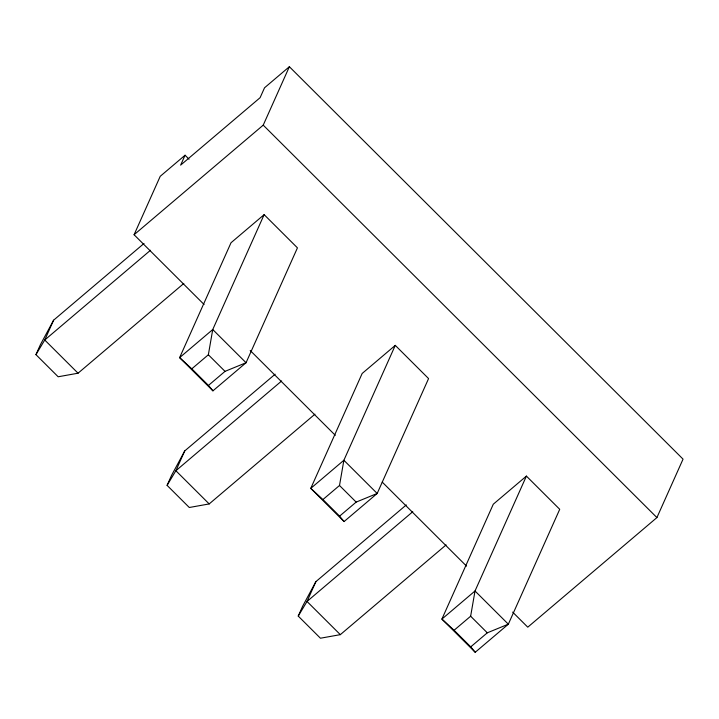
<?xml version="1.0" encoding="UTF-8"?>
<svg xmlns="http://www.w3.org/2000/svg" width="719" height="719" viewBox="0 0 719 719"><rect width="100%" height="100%" fill="white"/><g stroke="black" fill="none" stroke-linecap="round" stroke-linejoin="round"><path stroke-width="1.08" d="M191.802 368.82L208.456 385.42L225.011 371.363L246.051 362.736L212.743 329.536L179.624 357.64L191.802 368.82L208.357 354.764L212.743 329.536L264.134 214.648L297.441 247.857L246.051 362.736L212.932 390.839L179.624 357.64L231.015 242.752L264.134 214.648M322.939 499.543L339.593 516.143L356.157 502.096L377.187 493.468L343.88 460.259L310.77 488.363L322.939 499.543L339.503 485.487L343.88 460.259L395.27 345.372L428.578 378.58L377.187 493.468L344.077 521.563L310.77 488.363L362.16 373.476L395.27 345.372M454.084 630.266L470.738 646.866L487.293 632.819L508.333 624.191L475.016 590.982L441.906 619.086L454.084 630.266L470.639 616.219L475.016 590.982L526.407 476.095L559.724 509.304L508.333 624.191L475.214 652.286L441.906 619.086L493.297 504.199L526.407 476.095M183.812 283.457L78.047 373.206L58.158 376.774L35.95 354.638L40.381 344.734L53.601 320.198L144.007 243.471M53.601 320.198L44.74 340.006L35.95 354.638M204.079 304.505L134.085 234.736L160.229 176.308L185.062 155.232L189.034 159.196M185.062 155.232L180.631 165.136L260.098 97.694L264.529 87.79L289.371 66.714L683.05 459.144L656.914 517.581L527.773 627.175L512.656 612.112M134.085 234.736L263.226 125.142L289.371 66.714M314.949 414.18L209.193 503.929L189.295 507.497L167.087 485.361L171.517 475.457L184.738 450.921L275.152 374.195M184.738 450.921L175.876 470.729L167.087 485.361M446.095 544.903L340.33 634.652L320.44 638.22L298.232 616.084L302.663 606.18L315.884 581.644L406.289 504.918M315.884 581.644L307.022 601.452L298.232 616.084M150.505 250.248L44.74 340.006L78.047 373.206M281.641 380.971L175.876 470.729L209.193 503.929M412.778 511.703L307.022 601.452L340.33 634.652M263.226 125.142L656.914 517.581M250.203 350.486L335.306 435.319M382.229 482.089L466.532 566.123M208.357 354.764L225.011 371.363M339.503 485.487L356.157 502.096M470.639 616.219L487.293 632.819M470.738 646.866L475.214 652.286M339.593 516.143L344.077 521.563M208.456 385.42L212.932 390.839"/></g></svg>
